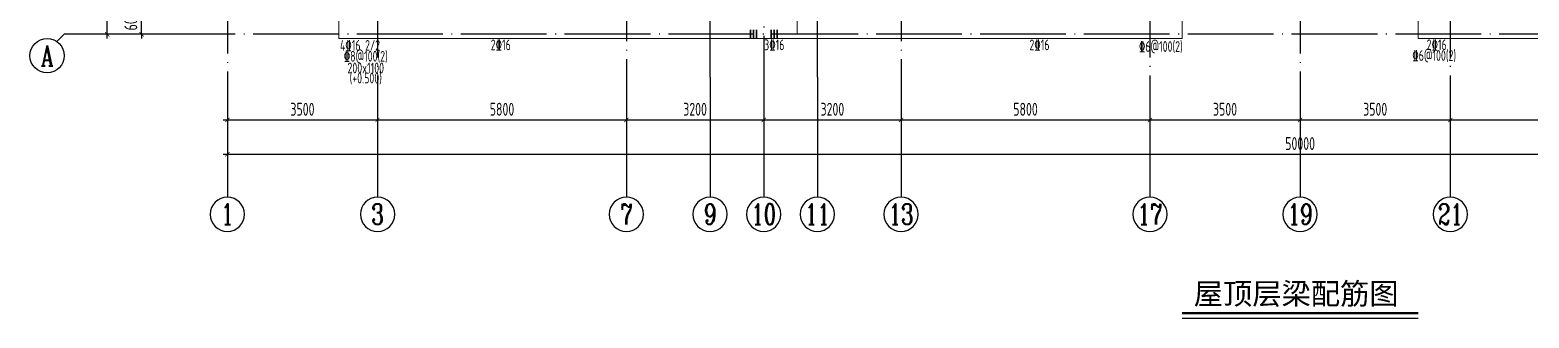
# Model space of a CAD drawing. Extents: x -668857 to 154266, y -275694 to 291306.
# Drawn here: x -114199 to -79265, y -153987 to -147266 of the extents above; entities that cross this region are included whole.
import ezdxf
from ezdxf.enums import TextEntityAlignment as Align

# ---------------------------------------------------------------- set-up
doc = ezdxf.new("R2010")
doc.units = 0
doc.header["$LTSCALE"] = 1000
doc.linetypes.add('DASH', pattern=[0.35, 0.25, -0.1])
doc.linetypes.add('DOTE', pattern=[2.42, 2, -0.2, 0.02, -0.2])
doc.layers.get('0').update_dxf_attribs({"linetype": 'CONTINUOUS'})
doc.layers.get('DEFPOINTS').update_dxf_attribs({"linetype": 'CONTINUOUS'})
for name, color, linetype in [('A-AXIS', 1, 'CONTINUOUS'), ('A-DOTE', 10, 'DOTE'), ('AXIS_NUM', 7, 'CONTINUOUS'), ('S-L主梁线', 4, 'DASH'), ('S-L梁编号', 6, 'CONTINUOUS'), ('S-L梁配筋', 7, 'CONTINUOUS'), ('S-Q墙填充', 252, 'CONTINUOUS'), ('S-Y一般标注', 3, 'CONTINUOUS'), ('S-引出线', 40, 'CONTINUOUS'), ('S-文字', 7, 'CONTINUOUS')]:
    doc.layers.add(name, color=color, linetype=linetype)
doc.layers.add('梁附加箍筋', color=1, linetype='CONTINUOUS', lineweight=35)
doc.styles.add('-宋体', font='', dxfattribs={"width": 0.7, "height": 300, "bigfont": '宋体.TTF'})
doc.styles.add('TSSD_Axis', font='complex.shx', dxfattribs={"width": 0.7, "bigfont": 'hztxt.shx'})
doc.styles.add('TSSD_DIMENSION', font='Tssdeng.shx', dxfattribs={"width": 0.7, "bigfont": 'tssdchn.shx'})
doc.styles.add('TSSD_REIN', font='tssdeng.shx', dxfattribs={"width": 0.7, "height": 300, "bigfont": 'tssdchn.shx'})
doc.styles.get('-宋体').set_extended_font_data('SimSun')
doc.dimstyles.new('TSSD_100_100', dxfattribs={"dimtxt": 300, "dimasz": 100, "dimexe": 100, "dimexo": 250, "dimgap": 100, "dimtad": 1, "dimdec": 0, "dimzin": 0, "dimdsep": 46, "dimtxsty": 'TSSD_DIMENSION', "dimblk": 'ARCHTICK', "dimcen": 0, "dimdle": 100, "dimclrt": 7, "dimadec": 0, "dimazin": 0, "dimtfac": 1, "dimtdec": 0, "dimtix": 1, "dimtmove": 2, "dimatfit": 3, "dimldrblk": 'ARCHTICK', "dimfxl": 0, "dimtolj": 1, "dimtzin": 0, "dimarcsym": 0})

# ---------------------------------------------------------------- blocks, each defined once
blk = doc.blocks.new('_ArchTick')
at = {"color": 0, "linetype": 'ByBlock', "const_width": 0.15}
blk.add_lwpolyline([(-0.5, -0.5), (0.5, 0.5)], dxfattribs=at)
blk = doc.blocks.new('*D174')
at = {"layer": 'DEFPOINTS', "color": 0}
for p in [(2600, 5200), (3600, 5200), (3600, 4600)]:
    blk.add_point(p, dxfattribs=at)
at = {"layer": 'S-Y一般标注', "color": 0, "lineweight": -2}
for p, q in [((2600, 5200), (2600, 5300)), ((3350, 5200), (2500, 5200)), ((2600, 4600), (2600, 5200)), ((3350, 4600), (2500, 4600)), ((2600, 4600), (2600, 4500))]:
    blk.add_line(p, q, dxfattribs=at)
at = {"layer": 'S-Y一般标注', "color": 0, "lineweight": -2, "xscale": 100, "yscale": 100, "zscale": 100}
for p, rotation in [((2600, 5200), 270), ((2600, 4600), 90)]:
    blk.add_blockref('_ArchTick', p, dxfattribs=dict(at, rotation=rotation))
at = {"layer": 'S-Y一般标注', "color": 7, "insert": (2350, 4900), "char_height": 300, "attachment_point": 5, "rotation": 90, "style": 'TSSD_DIMENSION'}
blk.add_mtext('\\A1;600', dxfattribs=at)
blk = doc.blocks.new('ts_axno')
at = {"color": 0, "linetype": 'ByBlock', "lineweight": -2}
blk.add_circle((0, 0), 0.5, dxfattribs=at)
at = {"color": 0, "linetype": 'ByBlock', "lineweight": -2, "style": 'TSSD_Axis', "width": 0.7}
blk.add_attdef('A', text='', height=0.6, dxfattribs=at).set_placement((0, 0), align=Align.MIDDLE_CENTER)
blk = doc.blocks.new('*D180')
at = {"layer": 'DEFPOINTS', "color": 0}
for p in [(1800, 17150), (3600, 17150), (3600, 4600)]:
    blk.add_point(p, dxfattribs=at)
at = {"layer": 'S-Y一般标注', "color": 0, "lineweight": -2}
for p, q in [((3350, 17150), (1700, 17150)), ((1800, 4500), (1800, 17250)), ((3350, 4600), (1700, 4600))]:
    blk.add_line(p, q, dxfattribs=at)
at = {"layer": 'S-Y一般标注', "color": 0, "lineweight": -2, "xscale": 100, "yscale": 100, "zscale": 100}
for p, rotation in [((1800, 17150), 90), ((1800, 4600), 270)]:
    blk.add_blockref('_ArchTick', p, dxfattribs=dict(at, rotation=rotation))
at = {"layer": 'S-Y一般标注', "color": 7, "insert": (1550, 10875), "char_height": 300, "attachment_point": 5, "rotation": 90, "style": 'TSSD_DIMENSION'}
blk.add_mtext('\\A1;12550', dxfattribs=at)
blk = doc.blocks.new('*D188')
at = {"layer": 'DEFPOINTS', "color": 0}
for p in [(8100, 3600), (13900, 3600), (13900, 2600)]:
    blk.add_point(p, dxfattribs=at)
at = {"layer": 'S-Y一般标注', "color": 0, "lineweight": -2}
for p, q in [((8100, 3350), (8100, 2500)), ((13900, 3350), (13900, 2500)), ((8000, 2600), (14000, 2600))]:
    blk.add_line(p, q, dxfattribs=at)
at = {"layer": 'S-Y一般标注', "color": 0, "lineweight": -2, "xscale": 100, "yscale": 100, "zscale": 100, "rotation": 180}
blk.add_blockref('_ArchTick', (8100, 2600), dxfattribs=at)
at = {"layer": 'S-Y一般标注', "color": 0, "lineweight": -2, "xscale": 100, "yscale": 100, "zscale": 100}
blk.add_blockref('_ArchTick', (13900, 2600), dxfattribs=at)
at = {"layer": 'S-Y一般标注', "color": 7, "insert": (11000, 2850), "char_height": 300, "attachment_point": 5, "style": 'TSSD_DIMENSION'}
blk.add_mtext('\\A1;5800', dxfattribs=at)
blk = doc.blocks.new('*D189')
at = {"layer": 'DEFPOINTS', "color": 0}
for p in [(17100, 3600), (20300, 3600), (20300, 2600)]:
    blk.add_point(p, dxfattribs=at)
at = {"layer": 'S-Y一般标注', "color": 0, "lineweight": -2}
for p, q in [((17100, 3350), (17100, 2500)), ((20300, 3350), (20300, 2500)), ((17000, 2600), (20400, 2600))]:
    blk.add_line(p, q, dxfattribs=at)
at = {"layer": 'S-Y一般标注', "color": 0, "lineweight": -2, "xscale": 100, "yscale": 100, "zscale": 100, "rotation": 180}
blk.add_blockref('_ArchTick', (17100, 2600), dxfattribs=at)
at = {"layer": 'S-Y一般标注', "color": 0, "lineweight": -2, "xscale": 100, "yscale": 100, "zscale": 100}
blk.add_blockref('_ArchTick', (20300, 2600), dxfattribs=at)
at = {"layer": 'S-Y一般标注', "color": 7, "insert": (18700, 2850), "char_height": 300, "attachment_point": 5, "style": 'TSSD_DIMENSION'}
blk.add_mtext('\\A1;3200', dxfattribs=at)
blk = doc.blocks.new('*D190')
at = {"layer": 'DEFPOINTS', "color": 0}
for p in [(20300, 3600), (26100, 3600), (26100, 2600)]:
    blk.add_point(p, dxfattribs=at)
at = {"layer": 'S-Y一般标注', "color": 0, "lineweight": -2}
for p, q in [((20300, 3350), (20300, 2500)), ((26100, 3350), (26100, 2500)), ((20200, 2600), (26200, 2600))]:
    blk.add_line(p, q, dxfattribs=at)
at = {"layer": 'S-Y一般标注', "color": 0, "lineweight": -2, "xscale": 100, "yscale": 100, "zscale": 100, "rotation": 180}
blk.add_blockref('_ArchTick', (20300, 2600), dxfattribs=at)
at = {"layer": 'S-Y一般标注', "color": 0, "lineweight": -2, "xscale": 100, "yscale": 100, "zscale": 100}
blk.add_blockref('_ArchTick', (26100, 2600), dxfattribs=at)
at = {"layer": 'S-Y一般标注', "color": 7, "insert": (23200, 2850), "char_height": 300, "attachment_point": 5, "style": 'TSSD_DIMENSION'}
blk.add_mtext('\\A1;5800', dxfattribs=at)
blk = doc.blocks.new('*D191')
at = {"layer": 'DEFPOINTS', "color": 0}
for p in [(26100, 3600), (29600, 3600), (29600, 2600)]:
    blk.add_point(p, dxfattribs=at)
at = {"layer": 'S-Y一般标注', "color": 0, "lineweight": -2}
for p, q in [((26100, 3350), (26100, 2500)), ((29600, 3350), (29600, 2500)), ((26000, 2600), (29700, 2600))]:
    blk.add_line(p, q, dxfattribs=at)
at = {"layer": 'S-Y一般标注', "color": 0, "lineweight": -2, "xscale": 100, "yscale": 100, "zscale": 100, "rotation": 180}
blk.add_blockref('_ArchTick', (26100, 2600), dxfattribs=at)
at = {"layer": 'S-Y一般标注', "color": 0, "lineweight": -2, "xscale": 100, "yscale": 100, "zscale": 100}
blk.add_blockref('_ArchTick', (29600, 2600), dxfattribs=at)
at = {"layer": 'S-Y一般标注', "color": 7, "insert": (27850, 2850), "char_height": 300, "attachment_point": 5, "style": 'TSSD_DIMENSION'}
blk.add_mtext('\\A1;3500', dxfattribs=at)
blk = doc.blocks.new('*D192')
at = {"layer": 'DEFPOINTS', "color": 0}
for p in [(33100, 3600), (38900, 3600), (38900, 2600)]:
    blk.add_point(p, dxfattribs=at)
at = {"layer": 'S-Y一般标注', "color": 0, "lineweight": -2}
for p, q in [((33100, 3350), (33100, 2500)), ((38900, 3350), (38900, 2500)), ((33000, 2600), (39000, 2600))]:
    blk.add_line(p, q, dxfattribs=at)
at = {"layer": 'S-Y一般标注', "color": 0, "lineweight": -2, "xscale": 100, "yscale": 100, "zscale": 100, "rotation": 180}
blk.add_blockref('_ArchTick', (33100, 2600), dxfattribs=at)
at = {"layer": 'S-Y一般标注', "color": 0, "lineweight": -2, "xscale": 100, "yscale": 100, "zscale": 100}
blk.add_blockref('_ArchTick', (38900, 2600), dxfattribs=at)
at = {"layer": 'S-Y一般标注', "color": 7, "insert": (36000, 2850), "char_height": 300, "attachment_point": 5, "style": 'TSSD_DIMENSION'}
blk.add_mtext('\\A1;5800', dxfattribs=at)
blk = doc.blocks.new('*D196')
at = {"layer": 'DEFPOINTS', "color": 0}
for p in [(4600, 3600), (54600, 3600), (54600, 1800)]:
    blk.add_point(p, dxfattribs=at)
at = {"layer": 'S-Y一般标注', "color": 0, "lineweight": -2}
for p, q in [((4600, 3350), (4600, 1700)), ((54600, 3350), (54600, 1700)), ((4500, 1800), (54700, 1800))]:
    blk.add_line(p, q, dxfattribs=at)
at = {"layer": 'S-Y一般标注', "color": 0, "lineweight": -2, "xscale": 100, "yscale": 100, "zscale": 100, "rotation": 180}
blk.add_blockref('_ArchTick', (4600, 1800), dxfattribs=at)
at = {"layer": 'S-Y一般标注', "color": 0, "lineweight": -2, "xscale": 100, "yscale": 100, "zscale": 100}
blk.add_blockref('_ArchTick', (54600, 1800), dxfattribs=at)
at = {"layer": 'S-Y一般标注', "color": 7, "insert": (29600, 2050), "char_height": 300, "attachment_point": 5, "style": 'TSSD_DIMENSION'}
blk.add_mtext('\\A1;50000', dxfattribs=at)
blk = doc.blocks.new('*D197')
at = {"layer": 'DEFPOINTS', "color": 0}
for p in [(13900, 3600), (17100, 3600), (17100, 2600)]:
    blk.add_point(p, dxfattribs=at)
at = {"layer": 'S-Y一般标注', "color": 0, "lineweight": -2}
for p, q in [((13900, 3350), (13900, 2500)), ((17100, 3350), (17100, 2500)), ((13800, 2600), (17200, 2600))]:
    blk.add_line(p, q, dxfattribs=at)
at = {"layer": 'S-Y一般标注', "color": 0, "lineweight": -2, "xscale": 100, "yscale": 100, "zscale": 100, "rotation": 180}
blk.add_blockref('_ArchTick', (13900, 2600), dxfattribs=at)
at = {"layer": 'S-Y一般标注', "color": 0, "lineweight": -2, "xscale": 100, "yscale": 100, "zscale": 100}
blk.add_blockref('_ArchTick', (17100, 2600), dxfattribs=at)
at = {"layer": 'S-Y一般标注', "color": 7, "insert": (15500, 2850), "char_height": 300, "attachment_point": 5, "style": 'TSSD_DIMENSION'}
blk.add_mtext('\\A1;3200', dxfattribs=at)
blk = doc.blocks.new('*D198')
at = {"layer": 'DEFPOINTS', "color": 0}
for p in [(4600, 3600), (8100, 3600), (8100, 2600)]:
    blk.add_point(p, dxfattribs=at)
at = {"layer": 'S-Y一般标注', "color": 0, "lineweight": -2}
for p, q in [((4600, 3350), (4600, 2500)), ((8100, 3350), (8100, 2500)), ((4500, 2600), (8200, 2600))]:
    blk.add_line(p, q, dxfattribs=at)
at = {"layer": 'S-Y一般标注', "color": 0, "lineweight": -2, "xscale": 100, "yscale": 100, "zscale": 100, "rotation": 180}
blk.add_blockref('_ArchTick', (4600, 2600), dxfattribs=at)
at = {"layer": 'S-Y一般标注', "color": 0, "lineweight": -2, "xscale": 100, "yscale": 100, "zscale": 100}
blk.add_blockref('_ArchTick', (8100, 2600), dxfattribs=at)
at = {"layer": 'S-Y一般标注', "color": 7, "insert": (6350, 2850), "char_height": 300, "attachment_point": 5, "style": 'TSSD_DIMENSION'}
blk.add_mtext('\\A1;3500', dxfattribs=at)
blk = doc.blocks.new('*D199')
at = {"layer": 'DEFPOINTS', "color": 0}
for p in [(29600, 3600), (33100, 3600), (33100, 2600)]:
    blk.add_point(p, dxfattribs=at)
at = {"layer": 'S-Y一般标注', "color": 0, "lineweight": -2}
for p, q in [((29600, 3350), (29600, 2500)), ((33100, 3350), (33100, 2500)), ((29500, 2600), (33200, 2600))]:
    blk.add_line(p, q, dxfattribs=at)
at = {"layer": 'S-Y一般标注', "color": 0, "lineweight": -2, "xscale": 100, "yscale": 100, "zscale": 100, "rotation": 180}
blk.add_blockref('_ArchTick', (29600, 2600), dxfattribs=at)
at = {"layer": 'S-Y一般标注', "color": 0, "lineweight": -2, "xscale": 100, "yscale": 100, "zscale": 100}
blk.add_blockref('_ArchTick', (33100, 2600), dxfattribs=at)
at = {"layer": 'S-Y一般标注', "color": 7, "insert": (31350, 2850), "char_height": 300, "attachment_point": 5, "style": 'TSSD_DIMENSION'}
blk.add_mtext('\\A1;3500', dxfattribs=at)
blk = doc.blocks.new('20210807.15294921')
at = {"layer": 'S-L主梁线', "linetype": 'ByBlock', "lineweight": 18}
for p, q in [((60916, 58640), (60916, 56840)), ((80566, 56840), (80566, 58140)), ((86066, 58140), (86066, 56840)), ((60916, 56840), (61816, 56840)), ((61816, 56840), (67616, 56840)), ((67616, 56840), (70816, 56840)), ((70816, 56840), (74016, 56840)), ((74016, 56840), (80566, 56840)), ((86066, 56840), (92616, 56840))]:
    blk.add_line(p, q, dxfattribs=at)
blk = doc.blocks.new('20210726.16395156')
at = {"layer": 'A-AXIS'}
for p, q in [((800, 4600), (628.4, 4428.4)), ((3600, 4600), (800, 4600)), ((4600, 3600), (4600, 800)), ((8100, 3600), (8100, 800)), ((13900, 3600), (13900, 800)), ((15850, 3600), (15850, 800)), ((17100, 3600), (17100, 800)), ((18350, 3600.1), (18350, 800.1)), ((20300, 3600), (20300, 800)), ((26100, 3600), (26100, 800)), ((29600, 3600), (29600, 800)), ((33100, 3600), (33100, 800))]:
    blk.add_line(p, q, dxfattribs=at)
at = {"layer": 'A-DOTE'}
for p, q in [((4600, 18249.9), (4600, 3600)), ((29600, 18249.9), (29600, 3600)), ((13900.2, 13700), (13900, 3600)), ((20299.8, 13700), (20300, 3600)), ((15850, 3600), (15850, 11500)), ((18350, 3600.1), (18350, 11500)), ((8100, 10900), (8100, 3600)), ((26100, 10900), (26100, 3600)), ((33100, 10900), (33100, 3600)), ((17100, 9400), (17100, 3600)), ((55600, 4600), (3600, 4600))]:
    blk.add_line(p, q, dxfattribs=at)
at = {"layer": 'A-AXIS'}
ref = blk.add_blockref('ts_axno', (400, 4100), dxfattribs=dict(at, xscale=800, yscale=800, zscale=800))
ref.add_attrib('F', 'A', dxfattribs={"layer": 'AXIS_NUM', "height": 480, "style": 'TSSD_Axis', "width": 0.7}).set_placement((400, 4100), align=Align.MIDDLE_CENTER)
ref = blk.add_blockref('ts_axno', (4600, 400), dxfattribs=dict(at, xscale=-800, yscale=800, zscale=800, rotation=180))
ref.add_attrib('1', '1', dxfattribs={"layer": 'AXIS_NUM', "height": 480, "style": 'TSSD_Axis', "width": 0.7}).set_placement((4600, 400), align=Align.MIDDLE_CENTER)
ref = blk.add_blockref('ts_axno', (8100, 400), dxfattribs=dict(at, xscale=-800, yscale=800, zscale=800, rotation=180))
ref.add_attrib('2', '3', dxfattribs={"layer": 'AXIS_NUM', "height": 480, "style": 'TSSD_Axis', "width": 0.7}).set_placement((8100, 400), align=Align.MIDDLE_CENTER)
ref = blk.add_blockref('ts_axno', (13900, 400), dxfattribs=dict(at, xscale=-800, yscale=800, zscale=800, rotation=180))
ref.add_attrib('5', '7', dxfattribs={"layer": 'AXIS_NUM', "height": 480, "style": 'TSSD_Axis', "width": 0.7}).set_placement((13900, 400), align=Align.MIDDLE_CENTER)
ref = blk.add_blockref('ts_axno', (15850, 400), dxfattribs=dict(at, xscale=-800, yscale=800, zscale=800, rotation=180))
ref.add_attrib('5', '9', dxfattribs={"layer": 'AXIS_NUM', "height": 480, "style": 'TSSD_Axis', "width": 0.7}).set_placement((15850, 400), align=Align.MIDDLE_CENTER)
ref = blk.add_blockref('ts_axno', (17100, 400), dxfattribs=dict(at, xscale=-800, yscale=800, zscale=800, rotation=180))
ref.add_attrib('8', '10', dxfattribs={"layer": 'AXIS_NUM', "height": 480, "style": 'TSSD_Axis', "width": 0.7}).set_placement((17100, 400), align=Align.MIDDLE_CENTER)
ref = blk.add_blockref('ts_axno', (18350, 400.1), dxfattribs=dict(at, xscale=-800, yscale=800, zscale=800, rotation=180))
ref.add_attrib('5', '11', dxfattribs={"layer": 'AXIS_NUM', "height": 480, "style": 'TSSD_Axis', "width": 0.7}).set_placement((18350, 400.1), align=Align.MIDDLE_CENTER)
ref = blk.add_blockref('ts_axno', (20300, 400), dxfattribs=dict(at, xscale=-800, yscale=800, zscale=800, rotation=180))
ref.add_attrib('8', '13', dxfattribs={"layer": 'AXIS_NUM', "height": 480, "style": 'TSSD_Axis', "width": 0.7}).set_placement((20300, 400), align=Align.MIDDLE_CENTER)
ref = blk.add_blockref('ts_axno', (26100, 400), dxfattribs=dict(at, xscale=-800, yscale=800, zscale=800, rotation=180))
ref.add_attrib('10', '17', dxfattribs={"layer": 'AXIS_NUM', "height": 480, "style": 'TSSD_Axis', "width": 0.7}).set_placement((26100, 400), align=Align.MIDDLE_CENTER)
ref = blk.add_blockref('ts_axno', (29600, 400), dxfattribs=dict(at, xscale=-800, yscale=800, zscale=800, rotation=180))
ref.add_attrib('13', '19', dxfattribs={"layer": 'AXIS_NUM', "height": 480, "style": 'TSSD_Axis', "width": 0.7}).set_placement((29600, 400), align=Align.MIDDLE_CENTER)
ref = blk.add_blockref('ts_axno', (33100, 400), dxfattribs=dict(at, xscale=-800, yscale=800, zscale=800, rotation=180))
ref.add_attrib('13', '21', dxfattribs={"layer": 'AXIS_NUM', "height": 480, "style": 'TSSD_Axis', "width": 0.7}).set_placement((33100, 400), align=Align.MIDDLE_CENTER)
at = {"layer": 'S-Y一般标注'}
for base, p2, picture, middle in [((1800, 17150), (3600, 17150), '*D180', (1550, 10875)), ((2600, 5200), (3600, 5200), '*D174', (2350, 4900))]:
    dim = blk.add_linear_dim(base=base, p1=(3600, 4600), p2=p2, angle=90, dimstyle='TSSD_100_100', dxfattribs=at)
    dim.commit()
    dim.dimension.update_dxf_attribs({"geometry": picture, "text_midpoint": middle})
for base, p1, p2, picture, middle in [((54600, 1800), (4600, 3600), (54600, 3600), '*D196', (29600, 2050)), ((8100, 2600), (4600, 3600), (8100, 3600), '*D198', (6350, 2850)), ((13900, 2600), (8100, 3600), (13900, 3600), '*D188', (11000, 2850)), ((17100, 2600), (13900, 3600), (17100, 3600), '*D197', (15500, 2850)), ((20300, 2600), (17100, 3600), (20300, 3600), '*D189', (18700, 2850)), ((26100, 2600), (20300, 3600), (26100, 3600), '*D190', (23200, 2850)), ((29600, 2600), (26100, 3600), (29600, 3600), '*D191', (27850, 2850)), ((33100, 2600), (29600, 3600), (33100, 3600), '*D199', (31350, 2850)), ((38900, 2600.1), (33100, 3600), (38900, 3600.1), '*D192', (36000, 2850.1))]:
    dim = blk.add_linear_dim(base=base, p1=p1, p2=p2, dimstyle='TSSD_100_100', dxfattribs=at)
    dim.commit()
    dim.dimension.update_dxf_attribs({"geometry": picture, "text_midpoint": middle})

msp = doc.modelspace()

# ---------------------------------------------------------------- linework, layer by layer
at = {"layer": 'S-L梁编号', "lineweight": 18}
msp.add_line((-96319.51, -147366.22), (-96319.51, -145842.01), dxfattribs=at)
at = {"layer": 'S-引出线', "color": 3, "const_width": 56}
msp.add_lwpolyline([(-87350.62, -153875.29), (-81847.95, -153875.29)], dxfattribs=at)
at = {"layer": 'S-引出线', "color": 3}
msp.add_lwpolyline([(-87350.62, -153987.29), (-81847.95, -153987.29)], dxfattribs=at)
at = {"layer": '梁附加箍筋', "lineweight": 35}
for p, q in [((-97409.27, -147466.38), (-97409.27, -147266.38)), ((-97339.27, -147466.38), (-97339.27, -147266.38)), ((-97269.27, -147466.38), (-97269.27, -147266.38)), ((-96929.27, -147466.38), (-96929.27, -147266.38)), ((-96859.27, -147466.38), (-96859.27, -147266.38)), ((-96789.27, -147466.38), (-96789.27, -147266.38))]:
    msp.add_line(p, q, dxfattribs=at)

# ---------------------------------------------------------------- block references
at = {"layer": 'A-DOTE'}
msp.add_blockref('20210726.16395156', (-114199.28, -151966.43), dxfattribs=at)
at = {"layer": 'S-Q墙填充'}
msp.add_blockref('20210807.15294921', (-167914.92, -204305.93), dxfattribs=at)

# ---------------------------------------------------------------- texts
at = {"layer": 'S-L梁配筋', "color": 1, "style": 'TSSD_REIN', "width": 0.7}
for s, p in [('4%%13216 2/2', (-106974.93, -147751.64)), ('2%%13216', (-81650.49, -147736.6))]:
    msp.add_text(s, height=250, dxfattribs=at).set_placement(p)
at = {"layer": 'S-L梁配筋', "color": 7, "style": 'TSSD_REIN', "width": 0.7}
for s, p in [('%%1328@100(2)', (-106374.09, -148005.47)), ('200x1100', (-106374.09, -148278.05)), ('(+0.500)', (-106374.09, -148513.05))]:
    msp.add_text(s, height=250, dxfattribs=at).set_placement(p, align=Align.CENTER)
for s, p in [('2%%13216', (-103461.81, -147739.03)), ('3%%13216', (-97089.02, -147739.03)), ('2%%13216', (-90907.43, -147739.03)), ('%%1326@100(2)', (-88354.64, -147777.62)), ('%%1326@100(2)', (-81984.33, -147987.56))]:
    msp.add_text(s, height=250, dxfattribs=at).set_placement(p)
at = {"layer": 'S-文字', "style": '-宋体'}
msp.add_text('屋顶层梁配筋图', height=500, dxfattribs=at).set_placement((-87078.13, -153668.78))

doc.saveas('drawing.dxf')
